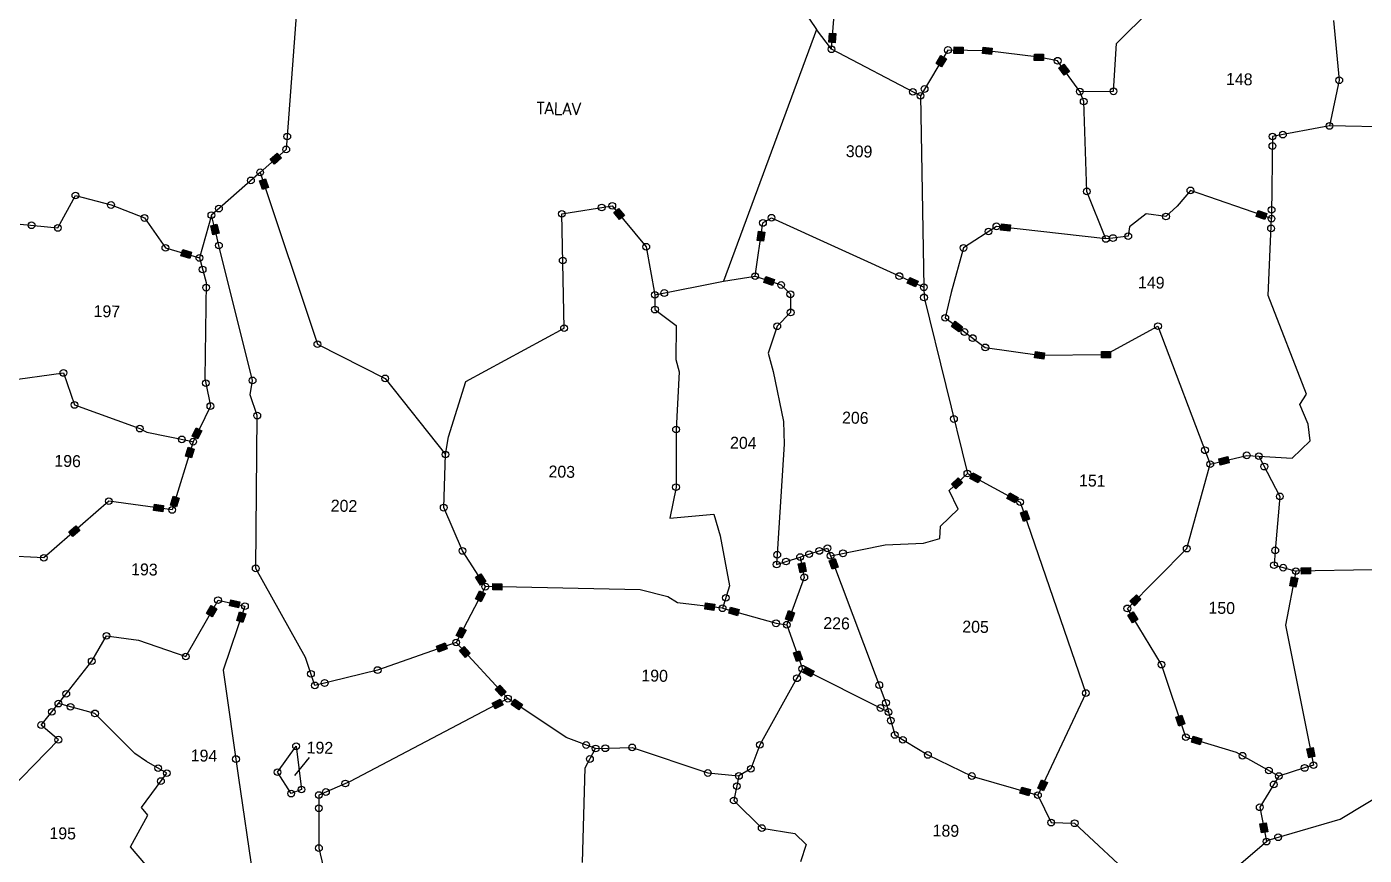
# Model space of a CAD drawing. Header units: metres. Extents: x 263404 to 269468, y 2224335 to 2228035.
# Drawn here: x 264416 to 265218, y 2226633 to 2227130 of the extents above; entities that cross this region are included whole.
import ezdxf

# ---------------------------------------------------------------- set-up
doc = ezdxf.new("R2010")
doc.units = ezdxf.units.M
doc.header["$LTSCALE"] = 0.3
for name, color, linetype in [('POLY_PARCEL', 6, 'Continuous'), ('POLY_WATER', 4, 'Continuous'), ('SYM_STONE', 1, 'Continuous'), ('TEXT_MAPIN', 7, 'Continuous'), ('TEXT_PARCEL', 7, 'Continuous')]:
    doc.layers.add(name, color=color, linetype=linetype)
doc.styles.get("Standard").update_dxf_attribs({"font": 'simplex.shx'})
doc.styles.add('TEXT_MAP', font='', dxfattribs={"height": 2.5})
doc.styles.get('TEXT_MAP').set_extended_font_data('Kruti Dev 050')
doc.dimstyles.get("Standard").update_dxf_attribs({"dimtxt": 0.18, "dimasz": 0.18, "dimexe": 0.18, "dimexo": 0.0625, "dimgap": 0.09, "dimtad": 0, "dimtih": 1, "dimtoh": 1, "dimdec": 4, "dimzin": 0, "dimdsep": 46, "dimtxsty": 'Standard', "dimcen": 0.09, "dimadec": 0, "dimazin": 0, "dimtfac": 1, "dimtdec": 4, "dimtofl": 0, "dimtmove": 0, "dimatfit": 3, "dimfxl": 1, "dimtolj": 1, "dimtzin": 0, "dimarcsym": 0})

msp = doc.modelspace()

# ---------------------------------------------------------------- hatches: boundary and pattern name
at = {"layer": 'SYM_STONE'}
for points in [[(264900.87, 2227125.48), (264897.07, 2227125.77), (264896.64, 2227120.28), (264900.44, 2227119.98)], [(264977.14, 2227113.47), (264977.22, 2227117.29), (264971.71, 2227117.4), (264971.63, 2227113.59)], [(264994.17, 2227112.84), (264994.65, 2227116.63), (264989.18, 2227117.31), (264988.71, 2227113.53)], [(264961.01, 2227107.48), (264964.28, 2227105.51), (264967.12, 2227110.24), (264963.85, 2227112.2)], [(265025.35, 2227109.24), (265025.43, 2227113.05), (265019.92, 2227113.17), (265019.84, 2227109.36)], [(265037.79, 2227100.47), (265040.88, 2227102.7), (265037.66, 2227107.17), (265034.57, 2227104.94)], [(264561.59, 2227050.1), (264564.1, 2227047.24), (264568.25, 2227050.87), (264565.73, 2227053.74)], [(264558.83, 2227038.42), (264555.21, 2227037.22), (264556.95, 2227031.99), (264560.57, 2227033.2)], [(264771.15, 2227013.9), (264774.08, 2227016.33), (264770.56, 2227020.58), (264767.63, 2227018.14)], [(265154.11, 2227019.31), (265152.85, 2227015.71), (265158.06, 2227013.9), (265159.31, 2227017.5)], [(264527.23, 2227004.87), (264530.93, 2227005.79), (264529.6, 2227011.14), (264525.9, 2227010.21)], [(265005.16, 2227007.06), (265005.6, 2227010.84), (265000.12, 2227011.47), (264999.69, 2227007.68)], [(264853.64, 2227001.48), (264857.42, 2227000.92), (264858.22, 2227006.37), (264854.45, 2227006.93)], [(264509.06, 2226995.92), (264507.98, 2226992.26), (264513.26, 2226990.7), (264514.34, 2226994.35)], [(264862.86, 2226974.48), (264864.08, 2226978.09), (264858.85, 2226979.85), (264857.64, 2226976.24)], [(264945.18, 2226979.31), (264943.59, 2226975.84), (264948.61, 2226973.55), (264950.19, 2226977.02)], [(264972.45, 2226953), (264970.18, 2226949.94), (264974.62, 2226946.66), (264976.88, 2226949.73)], [(265020.59, 2226934.89), (265020.04, 2226931.12), (265025.49, 2226930.33), (265026.04, 2226934.1)], [(265060.08, 2226934.87), (265060.12, 2226931.06), (265065.63, 2226931.11), (265065.59, 2226934.93)], [(264520.64, 2226887.42), (264517.21, 2226889.08), (264514.81, 2226884.12), (264518.24, 2226882.46)], [(264510.7, 2226872.24), (264514.35, 2226871.12), (264515.97, 2226876.39), (264512.32, 2226877.51)], [(265130.54, 2226870.56), (265131.43, 2226866.85), (265136.79, 2226868.14), (265135.9, 2226871.85)], [(264976.74, 2226856.35), (264974.13, 2226859.13), (264970.11, 2226855.35), (264972.73, 2226852.58)], [(264986.12, 2226856.14), (264987.93, 2226859.49), (264983.09, 2226862.12), (264981.27, 2226858.77)], [(265005.29, 2226850.08), (265003.47, 2226846.73), (265008.32, 2226844.1), (265010.14, 2226847.45)], [(264492.15, 2226843.31), (264491.63, 2226839.53), (264497.09, 2226838.78), (264497.61, 2226842.56)], [(264506.91, 2226846.97), (264503.27, 2226848.09), (264501.65, 2226842.82), (264505.29, 2226841.7)], [(265015.17, 2226839.51), (265011.57, 2226838.27), (265013.36, 2226833.06), (265016.97, 2226834.3)], [(264447.41, 2226827.53), (264444.91, 2226830.41), (264440.75, 2226826.79), (264443.25, 2226823.91)], [(264881.99, 2226808.42), (264878.25, 2226807.65), (264879.37, 2226802.26), (264883.1, 2226803.03)], [(264898.71, 2226804.32), (264902.28, 2226805.66), (264900.34, 2226810.82), (264896.77, 2226809.47)], [(264687.97, 2226801.59), (264684.76, 2226799.54), (264687.73, 2226794.89), (264690.94, 2226796.95)], [(265185.62, 2226801.57), (265185.51, 2226805.38), (265180, 2226805.22), (265180.11, 2226801.41)], [(264700.5, 2226791.83), (264700.58, 2226795.64), (264695.07, 2226795.76), (264694.99, 2226791.95)], [(265173.07, 2226794.4), (265176.81, 2226793.69), (265177.85, 2226799.1), (265174.11, 2226799.82)], [(264537.97, 2226786.1), (264537.15, 2226782.38), (264542.53, 2226781.18), (264543.35, 2226784.9)], [(264684.63, 2226786.62), (264688, 2226784.86), (264690.56, 2226789.74), (264687.18, 2226791.51)], [(265083.81, 2226786.39), (265081.1, 2226789.08), (265077.22, 2226785.17), (265079.92, 2226782.48)], [(264523.43, 2226777.78), (264526.74, 2226775.89), (264529.48, 2226780.67), (264526.17, 2226782.57)], [(264541.45, 2226773.64), (264545.06, 2226772.41), (264546.84, 2226777.63), (264543.23, 2226778.86)], [(264822.73, 2226784.17), (264822.26, 2226780.38), (264827.73, 2226779.71), (264828.2, 2226783.49)], [(264841.87, 2226776.48), (264842.91, 2226780.15), (264837.6, 2226781.64), (264836.57, 2226777.97)], [(264876.07, 2226778.26), (264872.5, 2226779.58), (264870.59, 2226774.41), (264874.16, 2226773.09)], [(265078.74, 2226772.19), (265081.99, 2226774.17), (265079.13, 2226778.88), (265075.87, 2226776.9)], [(264679.11, 2226767.85), (264675.73, 2226769.62), (264673.17, 2226764.73), (264676.55, 2226762.97)], [(264661.3, 2226758.36), (264662.56, 2226754.76), (264667.76, 2226756.59), (264666.5, 2226760.18)], [(264677.83, 2226758.16), (264675.03, 2226755.58), (264678.76, 2226751.53), (264681.57, 2226754.11)], [(264878.96, 2226755.47), (264875.37, 2226754.2), (264877.2, 2226749), (264880.8, 2226750.27)], [(264886.04, 2226739.94), (264887.75, 2226743.34), (264882.82, 2226745.82), (264881.11, 2226742.41)], [(264699.31, 2226734.88), (264696.51, 2226732.3), (264700.25, 2226728.25), (264703.05, 2226730.83)], [(264694.68, 2226724.01), (264696.45, 2226720.63), (264701.33, 2226723.19), (264699.57, 2226726.57)], [(264710.69, 2226720.18), (264712.8, 2226723.35), (264708.21, 2226726.41), (264706.1, 2226723.24)], [(265108.4, 2226716.84), (265104.79, 2226715.62), (265106.55, 2226710.4), (265110.16, 2226711.62)], [(265119.35, 2226699.17), (265120.45, 2226702.82), (265115.17, 2226704.41), (265114.07, 2226700.76)], [(265187.09, 2226697.5), (265183.35, 2226696.75), (265184.44, 2226691.35), (265188.17, 2226692.1)], [(265012.29, 2226673.79), (265011.23, 2226670.13), (265016.53, 2226668.6), (265017.58, 2226672.26)], [(265027.72, 2226676.58), (265024.26, 2226678.2), (265021.92, 2226673.21), (265025.37, 2226671.59)], [(265158.85, 2226652.43), (265155.11, 2226651.7), (265156.18, 2226646.29), (265159.92, 2226647.03)]]:
    msp.add_hatch(color=256, dxfattribs=at).paths.add_polyline_path(points)

# ---------------------------------------------------------------- linework, layer by layer
at = {"layer": 'POLY_PARCEL'}
for p, q in [((264898.22, 2227116.05), (264900.7, 2227147.63)), ((265069.17, 2227119.4), (265089.61, 2227139.66)), ((265199.28, 2227133.19), (265202.77, 2227097.46)), ((264898.22, 2227116.05), (264889.17, 2227127.92)), ((264951.6, 2227088.11), (264898.22, 2227116.05)), ((264968.1, 2227115.57), (264951.6, 2227088.11)), ((264991.68, 2227115.08), (264968.1, 2227115.57)), ((265022.64, 2227111.2), (264991.68, 2227115.08)), ((265067.37, 2227090.83), (265069.17, 2227119.4)), ((265033.88, 2227109.16), (265022.64, 2227111.2)), ((265047.2, 2227090.64), (265033.88, 2227109.16)), ((265202.77, 2227097.46), (265196.95, 2227070.08)), ((265047.2, 2227090.64), (265067.37, 2227090.83)), ((265049.5, 2227084.75), (265047.2, 2227090.64)), ((264951.6, 2227088.11), (264953.6, 2226973.37)), ((265051.39, 2227030.82), (265049.5, 2227084.75)), ((265196.95, 2227070.08), (265162.75, 2227063.75)), ((265245.11, 2227069.07), (265196.95, 2227070.08)), ((265162.75, 2227063.75), (265162.16, 2227017.46)), ((264555.54, 2227042.26), (264552.85, 2227039.91)), ((264552.85, 2227039.91), (264526.27, 2227016.6)), ((264434.16, 2227008.94), (264444.7, 2227028.36)), ((264444.7, 2227028.36), (264466.08, 2227022.69)), ((265062.85, 2227002.36), (265051.39, 2227030.82)), ((265113.49, 2227031.43), (265105.64, 2227021.93)), ((265162.12, 2227014.5), (265113.49, 2227031.43)), ((264466.08, 2227022.69), (264486.18, 2227014.91)), ((265087, 2227017.48), (265076.96, 2227009.63)), ((265098.86, 2227015.82), (265087, 2227017.48)), ((265105.64, 2227021.93), (265098.86, 2227015.82)), ((265162.16, 2227017.46), (265162.12, 2227014.5)), ((264411.49, 2227011.25), (264434.16, 2227008.94)), ((264486.18, 2227014.91), (264498.7, 2226997)), ((264526.27, 2227016.6), (264519.08, 2226990.96)), ((264529.08, 2227005.33), (264526.27, 2227016.6)), ((264852.41, 2226980.01), (264857.11, 2227011.94)), ((264857.11, 2227011.94), (264862.22, 2227015.06)), ((264862.22, 2227015.06), (264944.39, 2226977.57)), ((264997.13, 2227009.9), (264977.42, 2226996.93)), ((265062.85, 2227002.36), (264997.13, 2227009.9)), ((265076.96, 2227009.63), (265076.23, 2227004.01)), ((265160.2, 2226968.42), (265162.12, 2227014.5)), ((264530.81, 2226998.39), (264529.08, 2227005.33)), ((265067.07, 2227002.88), (265062.85, 2227002.36)), ((265076.23, 2227004.01), (265067.07, 2227002.88)), ((264498.7, 2226997), (264519.08, 2226990.96)), ((264551, 2226917.56), (264530.81, 2226998.39)), ((264977.42, 2226996.93), (264970.01, 2226970.29)), ((264519.08, 2226990.96), (264523.21, 2226976.27)), ((264833.4, 2226976.98), (264852.41, 2226980.01)), ((264852.41, 2226980.01), (264868.02, 2226974.75)), ((264944.39, 2226977.57), (264953.6, 2226973.37)), ((264523.21, 2226976.27), (264522.4, 2226918.66)), ((264868.02, 2226974.75), (264873.55, 2226969.19)), ((264873.55, 2226969.19), (264873.73, 2226958.31)), ((264953.6, 2226973.37), (264953.71, 2226967.29)), ((264970.01, 2226970.29), (264966.46, 2226955.05)), ((264792.29, 2226968.81), (264792.34, 2226960)), ((264953.71, 2226967.29), (264979.72, 2226861.78)), ((265183.14, 2226909.36), (265160.2, 2226968.42)), ((264792.34, 2226960), (264805.13, 2226950.46)), ((264873.73, 2226958.31), (264865.69, 2226950.01)), ((264966.46, 2226955.05), (264975.75, 2226948.2)), ((264805.13, 2226950.46), (264804.94, 2226930.17)), ((264865.69, 2226950.01), (264860.31, 2226933.81)), ((264975.75, 2226948.2), (264990.48, 2226937.32)), ((265062.86, 2226932.99), (265094.06, 2226950.07)), ((265094.06, 2226950.07), (265125.41, 2226867.36)), ((264990.48, 2226937.32), (265023.04, 2226932.61)), ((264804.94, 2226930.17), (264806.87, 2226922.72)), ((264860.31, 2226933.81), (264863.31, 2226922.97)), ((265023.04, 2226932.61), (265062.86, 2226932.99)), ((264403.05, 2226917.22), (264437.53, 2226922.02)), ((264437.53, 2226922.02), (264444.19, 2226902.85)), ((264806.87, 2226922.72), (264804.99, 2226888.1)), ((264863.31, 2226922.97), (264869.34, 2226893.02)), ((264522.4, 2226918.66), (264522.95, 2226915.91)), ((264522.95, 2226915.91), (264525.67, 2226902.18)), ((264549.61, 2226908.83), (264551, 2226917.56)), ((264553.79, 2226896.45), (264549.61, 2226908.83)), ((265179.18, 2226903.2), (265183.14, 2226909.36)), ((264444.19, 2226902.85), (264483.34, 2226888.68)), ((264525.67, 2226902.18), (264515.34, 2226880.83)), ((265184.17, 2226891.41), (265179.18, 2226903.2)), ((264483.34, 2226888.68), (264487.59, 2226886.45)), ((264552.88, 2226804.9), (264553.79, 2226896.45)), ((264869.34, 2226893.02), (264869.86, 2226879.31)), ((265185.37, 2226881.31), (265184.17, 2226891.41)), ((264487.59, 2226886.45), (264513.09, 2226881.29)), ((264515.34, 2226880.83), (264502.75, 2226839.93)), ((264513.09, 2226881.29), (264515.34, 2226880.83)), ((264804.99, 2226888.1), (264804.96, 2226853.55)), ((265174.47, 2226870.86), (265185.37, 2226881.31)), ((264665.62, 2226841.3), (264666.66, 2226873.14)), ((264869.86, 2226879.31), (264865.32, 2226807.18)), ((265125.41, 2226867.36), (265147.29, 2226872.64)), ((265147.29, 2226872.64), (265154.56, 2226872.17)), ((265111.29, 2226816.73), (265125.41, 2226867.36)), ((265154.56, 2226872.17), (265174.47, 2226870.86)), ((265154.56, 2226872.17), (265167.14, 2226848.05)), ((264968.86, 2226851.55), (264979.72, 2226861.78)), ((264979.72, 2226861.78), (265011.41, 2226844.59)), ((264804.96, 2226853.55), (264801.32, 2226835.08)), ((264974.27, 2226840.36), (264968.86, 2226851.55)), ((264464.76, 2226845.15), (264425.75, 2226811.22)), ((264502.75, 2226839.93), (264464.76, 2226845.15)), ((264676.91, 2226815.33), (264665.62, 2226841.3)), ((265011.41, 2226844.59), (265050.74, 2226730.14)), ((265167.14, 2226848.05), (265164.4, 2226815.65)), ((264801.32, 2226835.08), (264827.58, 2226837.32)), ((264827.58, 2226837.32), (264831.49, 2226824.37)), ((264963.57, 2226830.1), (264974.27, 2226840.36)), ((264963.22, 2226822.86), (264963.57, 2226830.1)), ((264831.49, 2226824.37), (264837.12, 2226794.34)), ((264880.8, 2226812.13), (264895.76, 2226816.92)), ((264895.76, 2226816.92), (264897.69, 2226812.45)), ((264899.92, 2226812.89), (264930.48, 2226819.01)), ((264930.48, 2226819.01), (264953.48, 2226819.94)), ((264953.48, 2226819.94), (264963.22, 2226822.86)), ((265075.67, 2226780.91), (265111.29, 2226816.73)), ((264425.75, 2226811.22), (264401.58, 2226812.33)), ((264690.61, 2226793.94), (264676.91, 2226815.33)), ((264865.32, 2226807.18), (264879.37, 2226811.67)), ((264879.37, 2226811.67), (264880.8, 2226812.13)), ((264879.37, 2226811.67), (264881.88, 2226799.51)), ((264897.69, 2226812.45), (264899.92, 2226812.89)), ((264897.69, 2226812.45), (264930.91, 2226724.32)), ((265164.4, 2226815.65), (265163.65, 2226806.82)), ((264582.8, 2226751.39), (264552.88, 2226804.9)), ((265163.65, 2226806.82), (265169.11, 2226805.32)), ((265169.11, 2226805.32), (265176.7, 2226803.22)), ((265176.7, 2226803.22), (265170.48, 2226770.78)), ((265222.94, 2226803.96), (265176.7, 2226803.22)), ((264690.61, 2226793.94), (264673.1, 2226760.48)), ((264783.49, 2226791.99), (264690.61, 2226793.94)), ((264837.12, 2226794.34), (264833.51, 2226782.94)), ((264881.88, 2226799.51), (264871.41, 2226771.12)), ((264510.92, 2226752.07), (264530.25, 2226785.86)), ((264530.25, 2226785.86), (264546.41, 2226782.27)), ((264800.1, 2226787.93), (264783.49, 2226791.99)), ((264805.83, 2226784.34), (264800.1, 2226787.93)), ((264832.9, 2226780.99), (264805.83, 2226784.34)), ((264546.41, 2226782.27), (264533.31, 2226743.83)), ((264833.51, 2226782.94), (264832.9, 2226780.99)), ((264832.9, 2226780.99), (264864.95, 2226771.97)), ((265096.13, 2226747.24), (265075.67, 2226780.91)), ((264864.95, 2226771.97), (264871.41, 2226771.12)), ((264871.41, 2226771.12), (264880.73, 2226744.73)), ((265170.48, 2226770.78), (265187.27, 2226686.92)), ((264454.49, 2226749.31), (264463.39, 2226764.43)), ((264463.39, 2226764.43), (264482.59, 2226761.94)), ((264482.59, 2226761.94), (264510.92, 2226752.07)), ((264673.1, 2226760.48), (264625.99, 2226743.94)), ((264704.16, 2226726.82), (264673.1, 2226760.48)), ((264439.24, 2226729.7), (264454.49, 2226749.31)), ((264588.3, 2226734.75), (264582.8, 2226751.39)), ((264880.73, 2226744.73), (264879.83, 2226743.13)), ((264880.73, 2226744.73), (264928.99, 2226720.51)), ((265110.82, 2226703.73), (265096.13, 2226747.24)), ((264533.31, 2226743.83), (264542.63, 2226679.4)), ((264625.99, 2226743.94), (264588.3, 2226734.75)), ((264877.53, 2226739.02), (264855.2, 2226699.15)), ((264879.83, 2226743.13), (264877.53, 2226739.02)), ((264434.53, 2226723.83), (264439.24, 2226729.7)), ((265050.74, 2226730.14), (265022.05, 2226668.99)), ((264424.23, 2226711), (264434.53, 2226723.83)), ((264456.46, 2226717.97), (264434.53, 2226723.83)), ((264704.16, 2226726.82), (264609.46, 2226677.2)), ((264739.15, 2226703.52), (264704.16, 2226726.82)), ((264928.99, 2226720.51), (264932.41, 2226718.79)), ((264930.91, 2226724.32), (264931.74, 2226721.25)), ((264931.74, 2226721.25), (264932.41, 2226718.79)), ((264480.31, 2226693.94), (264456.46, 2226717.97)), ((264932.41, 2226718.79), (264936.15, 2226705.07)), ((264434.49, 2226702.21), (264424.23, 2226711)), ((264936.15, 2226705.07), (264956.06, 2226693.07)), ((264394.14, 2226660.72), (264434.49, 2226702.21)), ((264565.93, 2226682.77), (264577.08, 2226698.29)), ((264577.08, 2226698.29), (264580.3, 2226672.36)), ((264756.75, 2226696.91), (264739.15, 2226703.52)), ((264750.46, 2226685.36), (264756.75, 2226696.91)), ((264756.75, 2226696.91), (264778.67, 2226697.59)), ((264778.67, 2226697.59), (264824.04, 2226682.26)), ((264855.2, 2226699.15), (264849.86, 2226684.76)), ((265141.06, 2226694.63), (265110.82, 2226703.73)), ((264487.4, 2226689.16), (264480.31, 2226693.94)), ((264499.55, 2226682.18), (264487.4, 2226689.16)), ((264956.06, 2226693.07), (264982.4, 2226680.43)), ((265166.57, 2226680.4), (265141.06, 2226694.63)), ((264484.27, 2226661.63), (264499.55, 2226682.18)), ((264574.13, 2226669.91), (264565.93, 2226682.77)), ((264748.87, 2226628.67), (264750.46, 2226685.36)), ((264824.04, 2226682.26), (264842.71, 2226680.48)), ((264842.71, 2226680.48), (264839.58, 2226665.73)), ((264849.86, 2226684.76), (264842.71, 2226680.48)), ((264982.4, 2226680.43), (265022.05, 2226668.99)), ((265166.57, 2226680.4), (265155.09, 2226661.7)), ((265182.03, 2226685.27), (265166.57, 2226680.4)), ((265187.27, 2226686.92), (265182.03, 2226685.27)), ((264542.63, 2226679.4), (264551.14, 2226620.59)), ((264580.3, 2226672.36), (264574.13, 2226669.91)), ((264609.46, 2226677.2), (264590.73, 2226669.01)), ((265203.3, 2226654.58), (265237.07, 2226674.92)), ((264590.73, 2226669.01), (264590.76, 2226637.25)), ((264839.58, 2226665.73), (264856.37, 2226649.26)), ((265022.05, 2226668.99), (265029.97, 2226652.51)), ((264477.75, 2226638.01), (264488.12, 2226657.03)), ((264488.12, 2226657.03), (264484.27, 2226661.63)), ((265155.09, 2226661.7), (265159.13, 2226641.15)), ((264856.37, 2226649.26), (264876.26, 2226646.03)), ((265029.97, 2226652.51), (265044.07, 2226652.11)), ((265044.07, 2226652.11), (265081.84, 2226617.07)), ((265160.1, 2226641.98), (265203.3, 2226654.58)), ((264876.26, 2226646.03), (264882.98, 2226639.44)), ((265104.22, 2226594.47), (265159.13, 2226641.15)), ((265159.13, 2226641.15), (265160.1, 2226641.98)), ((264491.52, 2226621.87), (264477.75, 2226638.01)), ((264590.76, 2226637.25), (264603.13, 2226585.64)), ((264882.98, 2226639.44), (264879.53, 2226629.04))]:
    msp.add_line(p, q, dxfattribs=at)
at = {"layer": 'POLY_WATER'}
for p, q in [((264788.18, 2227278.55), (264889.17, 2227127.92)), ((264585.59, 2227249.17), (264571.19, 2227055.99)), ((264889.17, 2227127.92), (264833.4, 2226976.98)), ((264571.19, 2227055.99), (264555.54, 2227042.26)), ((264555.54, 2227042.26), (264589.87, 2226939.31)), ((264736.48, 2227017.38), (264766.74, 2227022.2)), ((264737.83, 2226948.85), (264736.48, 2227017.38)), ((264766.74, 2227022.2), (264787.1, 2226997.66)), ((264787.1, 2226997.66), (264792.29, 2226968.81)), ((264792.29, 2226968.81), (264833.4, 2226976.98)), ((264678.94, 2226916.93), (264737.83, 2226948.85)), ((264589.87, 2226939.31), (264630.5, 2226918.76)), ((264630.5, 2226918.76), (264666.66, 2226873.14)), ((264668.5, 2226883.77), (264678.94, 2226916.93)), ((264666.66, 2226873.14), (264668.5, 2226883.77))]:
    msp.add_line(p, q, dxfattribs=at)
at = {"layer": 'SYM_STONE'}
for points in [[(264896.64, 2227120.28), (264897.07, 2227125.77), (264900.87, 2227125.48), (264900.44, 2227119.98)], [(264971.71, 2227117.4), (264977.22, 2227117.29), (264977.14, 2227113.47), (264971.63, 2227113.59)], [(264989.18, 2227117.31), (264994.65, 2227116.63), (264994.17, 2227112.84), (264988.71, 2227113.53)], [(264967.12, 2227110.24), (264964.28, 2227105.51), (264961.01, 2227107.48), (264963.85, 2227112.2)], [(265019.92, 2227113.17), (265025.43, 2227113.05), (265025.35, 2227109.24), (265019.84, 2227109.36)], [(265037.66, 2227107.17), (265040.88, 2227102.7), (265037.79, 2227100.47), (265034.57, 2227104.94)], [(264568.25, 2227050.87), (264564.1, 2227047.24), (264561.59, 2227050.1), (264565.73, 2227053.74)], [(264556.95, 2227031.99), (264555.21, 2227037.22), (264558.83, 2227038.42), (264560.57, 2227033.2)], [(264770.56, 2227020.58), (264774.08, 2227016.33), (264771.15, 2227013.9), (264767.63, 2227018.14)], [(265158.06, 2227013.9), (265152.85, 2227015.71), (265154.11, 2227019.31), (265159.31, 2227017.5)], [(264529.6, 2227011.14), (264530.93, 2227005.79), (264527.23, 2227004.87), (264525.9, 2227010.21)], [(265000.12, 2227011.47), (265005.6, 2227010.84), (265005.16, 2227007.06), (264999.69, 2227007.68)], [(264858.22, 2227006.37), (264857.42, 2227000.92), (264853.64, 2227001.48), (264854.45, 2227006.93)], [(264513.26, 2226990.7), (264507.98, 2226992.26), (264509.06, 2226995.92), (264514.34, 2226994.35)], [(264858.85, 2226979.85), (264864.08, 2226978.09), (264862.86, 2226974.48), (264857.64, 2226976.24)], [(264948.61, 2226973.55), (264943.59, 2226975.84), (264945.18, 2226979.31), (264950.19, 2226977.02)], [(264974.62, 2226946.66), (264970.18, 2226949.94), (264972.45, 2226953), (264976.88, 2226949.73)], [(265025.49, 2226930.33), (265020.04, 2226931.12), (265020.59, 2226934.89), (265026.04, 2226934.1)], [(265065.63, 2226931.11), (265060.12, 2226931.06), (265060.08, 2226934.87), (265065.59, 2226934.93)], [(264514.81, 2226884.12), (264517.21, 2226889.08), (264520.64, 2226887.42), (264518.24, 2226882.46)], [(264515.97, 2226876.39), (264514.35, 2226871.12), (264510.7, 2226872.24), (264512.32, 2226877.51)], [(265136.79, 2226868.14), (265131.43, 2226866.85), (265130.54, 2226870.56), (265135.9, 2226871.85)], [(264970.11, 2226855.35), (264974.13, 2226859.13), (264976.74, 2226856.35), (264972.73, 2226852.58)], [(264983.09, 2226862.12), (264987.93, 2226859.49), (264986.12, 2226856.14), (264981.27, 2226858.77)], [(265008.32, 2226844.1), (265003.47, 2226846.73), (265005.29, 2226850.08), (265010.14, 2226847.45)], [(264497.09, 2226838.78), (264491.63, 2226839.53), (264492.15, 2226843.31), (264497.61, 2226842.56)], [(264501.65, 2226842.82), (264503.27, 2226848.09), (264506.91, 2226846.97), (264505.29, 2226841.7)], [(265013.36, 2226833.06), (265011.57, 2226838.27), (265015.17, 2226839.51), (265016.97, 2226834.3)], [(264440.75, 2226826.79), (264444.91, 2226830.41), (264447.41, 2226827.53), (264443.25, 2226823.91)], [(264879.37, 2226802.26), (264878.25, 2226807.65), (264881.99, 2226808.42), (264883.1, 2226803.03)], [(264900.34, 2226810.82), (264902.28, 2226805.66), (264898.71, 2226804.32), (264896.77, 2226809.47)], [(264687.73, 2226794.89), (264684.76, 2226799.54), (264687.97, 2226801.59), (264690.94, 2226796.95)], [(265180, 2226805.22), (265185.51, 2226805.38), (265185.62, 2226801.57), (265180.11, 2226801.41)], [(264695.07, 2226795.76), (264700.58, 2226795.64), (264700.5, 2226791.83), (264694.99, 2226791.95)], [(265177.85, 2226799.1), (265176.81, 2226793.69), (265173.07, 2226794.4), (265174.11, 2226799.82)], [(264542.53, 2226781.18), (264537.15, 2226782.38), (264537.97, 2226786.1), (264543.35, 2226784.9)], [(264690.56, 2226789.74), (264688, 2226784.86), (264684.63, 2226786.62), (264687.18, 2226791.51)], [(265077.22, 2226785.17), (265081.1, 2226789.08), (265083.81, 2226786.39), (265079.92, 2226782.48)], [(264529.48, 2226780.67), (264526.74, 2226775.89), (264523.43, 2226777.78), (264526.17, 2226782.57)], [(264546.84, 2226777.63), (264545.06, 2226772.41), (264541.45, 2226773.64), (264543.23, 2226778.86)], [(264827.73, 2226779.71), (264822.26, 2226780.38), (264822.73, 2226784.17), (264828.2, 2226783.49)], [(264837.6, 2226781.64), (264842.91, 2226780.15), (264841.87, 2226776.48), (264836.57, 2226777.97)], [(264870.59, 2226774.41), (264872.5, 2226779.58), (264876.07, 2226778.26), (264874.16, 2226773.09)], [(265079.13, 2226778.88), (265081.99, 2226774.17), (265078.74, 2226772.19), (265075.87, 2226776.9)], [(264673.17, 2226764.73), (264675.73, 2226769.62), (264679.11, 2226767.85), (264676.55, 2226762.97)], [(264667.76, 2226756.59), (264662.56, 2226754.76), (264661.3, 2226758.36), (264666.5, 2226760.18)], [(264678.76, 2226751.53), (264675.03, 2226755.58), (264677.83, 2226758.16), (264681.57, 2226754.11)], [(264877.2, 2226749), (264875.37, 2226754.2), (264878.96, 2226755.47), (264880.8, 2226750.27)], [(264882.82, 2226745.82), (264887.75, 2226743.34), (264886.04, 2226739.94), (264881.11, 2226742.41)], [(264700.25, 2226728.25), (264696.51, 2226732.3), (264699.31, 2226734.88), (264703.05, 2226730.83)], [(264701.33, 2226723.19), (264696.45, 2226720.63), (264694.68, 2226724.01), (264699.57, 2226726.57)], [(264708.21, 2226726.41), (264712.8, 2226723.35), (264710.69, 2226720.18), (264706.1, 2226723.24)], [(265106.55, 2226710.4), (265104.79, 2226715.62), (265108.4, 2226716.84), (265110.16, 2226711.62)], [(265115.17, 2226704.41), (265120.45, 2226702.82), (265119.35, 2226699.17), (265114.07, 2226700.76)], [(265184.44, 2226691.35), (265183.35, 2226696.75), (265187.09, 2226697.5), (265188.17, 2226692.1)], [(265016.53, 2226668.6), (265011.23, 2226670.13), (265012.29, 2226673.79), (265017.58, 2226672.26)], [(265021.92, 2226673.21), (265024.26, 2226678.2), (265027.72, 2226676.58), (265025.37, 2226671.59)], [(265156.18, 2226646.29), (265155.11, 2226651.7), (265158.85, 2226652.43), (265159.92, 2226647.03)]]:
    msp.add_lwpolyline(points, close=True, dxfattribs=at)
for centre in [(264898.22, 2227116.05), (264968.1, 2227115.57), (265033.88, 2227109.16), (265202.77, 2227097.46), (264947, 2227090.52), (264951.6, 2227088.11), (264954.07, 2227092.22), (265047.2, 2227090.64), (265067.37, 2227090.83), (265049.5, 2227084.75), (264571.77, 2227063.71), (265162.75, 2227063.75), (265168.98, 2227064.9), (265196.95, 2227070.08), (264571.19, 2227055.99), (265162.68, 2227058.06), (264555.54, 2227042.26), (264550, 2227037.41), (265113.49, 2227031.43), (264444.7, 2227028.36), (265051.39, 2227030.82), (264466.08, 2227022.69), (264526.27, 2227016.6), (264530.78, 2227020.55), (264736.48, 2227017.38), (264760.38, 2227021.19), (264766.74, 2227022.2), (264862.22, 2227015.06), (265098.86, 2227015.82), (265162.19, 2227019.81), (264418.42, 2227010.55), (264434.16, 2227008.94), (264486.18, 2227014.91), (264857.11, 2227011.94), (264997.13, 2227009.9), (265161.88, 2227008.68), (265162.12, 2227014.5), (264992.39, 2227006.78), (265062.85, 2227002.36), (265067.07, 2227002.88), (265076.23, 2227004.01), (264498.7, 2226997), (264519.08, 2226990.96), (264530.81, 2226998.39), (264787.1, 2226997.66), (264977.42, 2226996.93), (264521.02, 2226984.03), (264737.03, 2226989.42), (264852.41, 2226980.01), (264938.9, 2226980.08), (264523.16, 2226973.16), (264792.29, 2226968.81), (264797.93, 2226969.93), (264868.02, 2226974.75), (264873.55, 2226969.19), (264953.6, 2226973.37), (264953.71, 2226967.29), (264792.34, 2226960), (264873.73, 2226958.31), (264966.46, 2226955.05), (264737.83, 2226948.85), (264865.69, 2226950.01), (264977.96, 2226946.57), (264982.91, 2226942.91), (265094.06, 2226950.07), (264589.87, 2226939.31), (264990.48, 2226937.32), (264437.53, 2226922.02), (264630.5, 2226918.76), (264522.95, 2226915.91), (264551, 2226917.56), (264444.19, 2226902.85), (264525.67, 2226902.18), (264553.79, 2226896.45), (264483.34, 2226888.68), (264804.99, 2226888.1), (264971.67, 2226894.44), (264508.58, 2226882.2), (264515.34, 2226880.83), (264666.66, 2226873.14), (265122.25, 2226875.7), (265147.29, 2226872.64), (265154.56, 2226872.17), (265125.41, 2226867.36), (265157.84, 2226865.88), (264979.72, 2226861.78), (264804.96, 2226853.55), (265167.14, 2226848.05), (264464.76, 2226845.15), (264502.75, 2226839.93), (264665.62, 2226841.3), (265011.41, 2226844.59), (264676.91, 2226815.33), (264890.93, 2226815.37), (264895.76, 2226816.92), (265111.29, 2226816.73), (265164.4, 2226815.65), (264425.75, 2226811.22), (264865.32, 2226807.18), (264865.69, 2226813.07), (264870.94, 2226808.98), (264879.37, 2226811.67), (264884.79, 2226813.41), (264897.69, 2226812.45), (264905.11, 2226813.93), (265163.65, 2226806.82), (264552.88, 2226804.9), (264881.88, 2226799.51), (265169.11, 2226805.32), (265176.7, 2226803.22), (264690.61, 2226793.94), (264530.25, 2226785.86), (264834.88, 2226787.27), (264546.41, 2226782.27), (264832.9, 2226780.99), (265075.67, 2226780.91), (264864.95, 2226771.97), (264871.41, 2226771.12), (264463.39, 2226764.43), (264673.1, 2226760.48), (264510.92, 2226752.07), (264454.49, 2226749.31), (264625.99, 2226743.94), (264880.73, 2226744.73), (265096.13, 2226747.24), (264586, 2226741.7), (264588.3, 2226734.75), (264594.21, 2226736.19), (264877.53, 2226739.02), (264926.89, 2226734.97), (264439.24, 2226729.7), (264704.16, 2226726.82), (265050.74, 2226730.14), (264430.6, 2226718.93), (264434.53, 2226723.83), (264441.83, 2226721.88), (264927.59, 2226721.21), (264930.91, 2226724.32), (264932.41, 2226718.79), (264424.23, 2226711), (264456.46, 2226717.97), (264933.81, 2226713.64), (264434.49, 2226702.21), (264936.15, 2226705.07), (264941.06, 2226702.11), (265110.82, 2226703.73), (264577.08, 2226698.29), (264751.06, 2226699.04), (264756.75, 2226696.91), (264762.55, 2226697.09), (264778.67, 2226697.59), (264855.2, 2226699.15), (264541.02, 2226690.59), (264753.34, 2226690.65), (264956.06, 2226693.07), (265144.74, 2226692.58), (265187.27, 2226686.92), (264494.34, 2226685.17), (264499.55, 2226682.18), (264565.93, 2226682.77), (264824.04, 2226682.26), (264842.71, 2226680.48), (264849.86, 2226684.76), (264982.4, 2226680.43), (265160.6, 2226683.73), (265166.57, 2226680.4), (265182.03, 2226685.27), (264496, 2226677.41), (264580.3, 2226672.36), (264594.97, 2226670.87), (264606.62, 2226675.95), (264841.41, 2226674.35), (265163.5, 2226675.4), (264574.13, 2226669.91), (264590.73, 2226669.01), (264839.58, 2226665.73), (265022.05, 2226668.99), (264590.74, 2226661.12), (265155.09, 2226661.7), (264856.37, 2226649.26), (265029.97, 2226652.51), (265044.07, 2226652.11), (265159.13, 2226641.15), (265166.1, 2226643.73), (264590.76, 2226637.25)]:
    msp.add_circle(centre, 2.02, dxfattribs=at)

# ---------------------------------------------------------------- texts
at = {"layer": 'TEXT_MAPIN'}
msp.add_text('TALAV', height=7.128, rotation=358.80057, dxfattribs=at).set_placement((264721.16, 2227077.26))
at = {"layer": 'TEXT_PARCEL', "style": 'TEXT_MAP'}
for s, p in [('148', (265134.8, 2227094.73)), ('309', (264906.76, 2227051.43)), ('149', (265082.02, 2226972.83)), ('197', (264455.57, 2226955.57)), ('206', (264904.49, 2226891.77)), ('204', (264837.31, 2226876.73)), ('196', (264432.04, 2226865.87)), ('203', (264728.43, 2226859.44)), ('151', (265046.64, 2226854.1)), ('202', (264597.81, 2226838.98)), ('193', (264478.08, 2226800.86)), ('150', (265124.29, 2226777.81)), ('226', (264893.26, 2226768.6)), ('205', (264976.61, 2226766.5)), ('190', (264784.13, 2226737.19)), ('194', (264513.83, 2226689.27)), ('192', (264583.36, 2226694.01)), ('195', (264429.08, 2226642.7)), ('189', (264958.82, 2226644.29))]:
    msp.add_text(s, height=7.128, rotation=358.80057, dxfattribs=at).set_placement(p)

# ---------------------------------------------------------------- leaders
msp.add_leader([(264584.86, 2226691.58), (264576.05, 2226680.71)], dimstyle='Standard', override={"dimtxt": 2.5, "dimasz": 2.5, "dimexe": 1.25, "dimexo": 0.625, "dimgap": 0.625, "dimtad": 1, "dimtih": 0, "dimtoh": 0, "dimzin": 8, "dimcen": 2.5, "dimtofl": 1})

doc.saveas('drawing.dxf')
